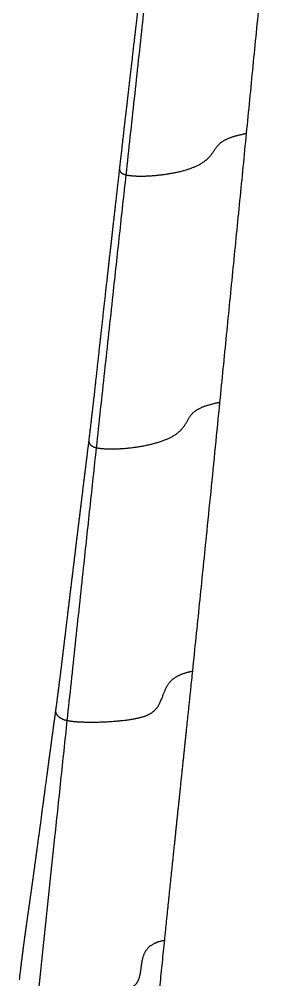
# Model space of a CAD drawing. Header units: inches. Extents: x 0.01 to 2.23, y 0 to 3.54.
# Drawn here: x 0.832 to 0.9032, y 2.736 to 3.0057 of the extents above; entities that cross this region are included whole.
import ezdxf

# ---------------------------------------------------------------- set-up
doc = ezdxf.new("R2010")
doc.units = ezdxf.units.IN
doc.header["$MEASUREMENT"] = 0

msp = doc.modelspace()

# ---------------------------------------------------------------- linework, layer by layer
at = {"color": 7, "linetype": 'Continuous', "lineweight": 25}
for points, knots in [([(0.89587, 2.97363), (0.89648, 2.97992), (0.89772, 2.99251), (0.89957, 3.01139), (0.90141, 3.03028), (0.90263, 3.04287), (0.90324, 3.04917)], [0, 0, 0, 0, 0.250003, 0.500006, 0.750006, 1, 1, 1, 1]), ([(0.86892, 3.03996), (0.86889, 3.03973), (0.86884, 3.03926), (0.86876, 3.03857), (0.86868, 3.0379), (0.86861, 3.03726), (0.86854, 3.03664), (0.86847, 3.03605), (0.8684, 3.0355), (0.86835, 3.03499), (0.86829, 3.03449), (0.86823, 3.03402), (0.86818, 3.03356), (0.86813, 3.03313), (0.86808, 3.03272), (0.86804, 3.03233), (0.868, 3.03196), (0.86796, 3.03162), (0.86792, 3.0313), (0.86789, 3.031), (0.86785, 3.03072), (0.86781, 3.03036), (0.86776, 3.0299), (0.8677, 3.02935), (0.86763, 3.0288), (0.86757, 3.02824), (0.8675, 3.02769), (0.86744, 3.02713), (0.86736, 3.02646), (0.86727, 3.02568), (0.86717, 3.02478), (0.86706, 3.02387), (0.86696, 3.02295), (0.86685, 3.022), (0.86674, 3.02104), (0.86663, 3.02006), (0.86651, 3.01902), (0.86638, 3.01791), (0.86624, 3.01673), (0.86611, 3.01555), (0.86597, 3.01435), (0.86583, 3.01315), (0.86569, 3.01193), (0.86555, 3.01066), (0.86539, 3.00934), (0.86524, 3.00796), (0.86508, 3.00656), (0.86491, 3.00514), (0.86477, 3.00387), (0.86464, 3.00275), (0.86453, 3.00179), (0.86442, 3.00084), (0.86431, 2.99989), (0.8642, 2.99897), (0.8641, 2.99806), (0.864, 2.9972), (0.86391, 2.99639), (0.86382, 2.99561), (0.86373, 2.99485), (0.86364, 2.99411), (0.86356, 2.99338), (0.86344, 2.99237), (0.86329, 2.99107), (0.86311, 2.98947), (0.86292, 2.98785), (0.86273, 2.98621), (0.86258, 2.98493), (0.86248, 2.98404), (0.86242, 2.98353), (0.86236, 2.98304), (0.86231, 2.98258), (0.86226, 2.98213), (0.86221, 2.9817), (0.86216, 2.98129), (0.86212, 2.98091), (0.86208, 2.98058), (0.86205, 2.98033), (0.86203, 2.98012), (0.862, 2.97991), (0.86197, 2.97967), (0.86195, 2.97942), (0.86191, 2.97916), (0.86188, 2.97886), (0.86184, 2.97854), (0.8618, 2.97818), (0.86176, 2.9778), (0.86171, 2.97741), (0.86166, 2.97698), (0.86161, 2.97652), (0.86155, 2.97602), (0.86149, 2.97551), (0.86143, 2.97496), (0.86136, 2.9744), (0.8613, 2.97382), (0.86123, 2.97323), (0.86116, 2.97263), (0.86109, 2.97201), (0.86101, 2.97137), (0.86094, 2.9707), (0.86086, 2.97002), (0.86078, 2.96931), (0.86069, 2.96858), (0.86061, 2.96783), (0.86052, 2.96707), (0.86043, 2.96628), (0.86034, 2.96548), (0.86025, 2.96466), (0.86018, 2.96411), (0.86015, 2.96383)], [0, 0, 0, 0, 0.009392, 0.018468, 0.027228, 0.035673, 0.043802, 0.051615, 0.058692, 0.065489, 0.072005, 0.078241, 0.084196, 0.08987, 0.095263, 0.100376, 0.105208, 0.10976, 0.113957, 0.117883, 0.121539, 0.124923, 0.132167, 0.139399, 0.14666, 0.15395, 0.161268, 0.168615, 0.175991, 0.187573, 0.199312, 0.211274, 0.223459, 0.235867, 0.248499, 0.261354, 0.274432, 0.289652, 0.305083, 0.32065, 0.336353, 0.352192, 0.368167, 0.384278, 0.402156, 0.420256, 0.438646, 0.457326, 0.476296, 0.488742, 0.501309, 0.513952, 0.526376, 0.53853, 0.550412, 0.562025, 0.572432, 0.582611, 0.592563, 0.602288, 0.611821, 0.621384, 0.642102, 0.663129, 0.68446, 0.706041, 0.72786, 0.734717, 0.741364, 0.747768, 0.753929, 0.759848, 0.765424, 0.770767, 0.775875, 0.780749, 0.78343, 0.78606, 0.788871, 0.791914, 0.795191, 0.798701, 0.802443, 0.806829, 0.811498, 0.816448, 0.82168, 0.827194, 0.83335, 0.839823, 0.846614, 0.853722, 0.861147, 0.868889, 0.87648, 0.884352, 0.892506, 0.900943, 0.909661, 0.918661, 0.927943, 0.937507, 0.947353, 0.957481, 0.967703, 0.978197, 0.988962, 1, 1, 1, 1]), ([(0.86204, 2.96198), (0.86282, 2.96913), (0.86438, 2.98343), (0.86717, 3.00895), (0.86919, 3.02733), (0.87042, 3.03856)], [0, 0, 0, 0, 0.280003, 0.560005, 1, 1, 1, 1]), ([(0.86204, 2.96198), (0.86211, 2.96197), (0.86225, 2.96194), (0.86248, 2.96189), (0.86271, 2.96186), (0.86294, 2.96182), (0.8632, 2.96179), (0.86347, 2.96176), (0.86377, 2.96173), (0.86407, 2.96171), (0.86439, 2.96169), (0.86475, 2.96167), (0.86513, 2.96165), (0.86551, 2.96164), (0.86589, 2.96164), (0.86626, 2.96164), (0.86666, 2.96164), (0.8671, 2.96165), (0.86757, 2.96166), (0.86803, 2.96168), (0.86848, 2.9617), (0.86897, 2.96173), (0.86949, 2.96177), (0.87004, 2.96182), (0.87061, 2.96187), (0.87117, 2.96192), (0.87174, 2.96199), (0.8723, 2.96206), (0.87284, 2.96213), (0.87338, 2.96221), (0.8739, 2.96229), (0.87442, 2.96237), (0.87495, 2.96247), (0.87548, 2.96257), (0.876, 2.96268), (0.87651, 2.96278), (0.87703, 2.9629), (0.87756, 2.96304), (0.87811, 2.96318), (0.87863, 2.96333), (0.87914, 2.96348), (0.87963, 2.96364), (0.88009, 2.9638), (0.88052, 2.96396), (0.88093, 2.96412), (0.88132, 2.96428), (0.8817, 2.96445), (0.88209, 2.96464), (0.8825, 2.96484), (0.88292, 2.96507), (0.88331, 2.9653), (0.88368, 2.96553), (0.88402, 2.96577), (0.88434, 2.96601), (0.88464, 2.96626), (0.88492, 2.96651), (0.88518, 2.96676), (0.88542, 2.96701), (0.88565, 2.96727), (0.88588, 2.96756), (0.88612, 2.96787), (0.88637, 2.96821), (0.88659, 2.96853), (0.88678, 2.96882), (0.88696, 2.96908), (0.88714, 2.96935), (0.88733, 2.96961), (0.88753, 2.96987), (0.88774, 2.97013), (0.88794, 2.97037), (0.88815, 2.97058), (0.88834, 2.97076), (0.88855, 2.97095), (0.88878, 2.97113), (0.88902, 2.97131), (0.88928, 2.97148), (0.88955, 2.97165), (0.88984, 2.97181), (0.89014, 2.97196), (0.89046, 2.97211), (0.8908, 2.97226), (0.89114, 2.9724), (0.8915, 2.97253), (0.89188, 2.97266), (0.89228, 2.97279), (0.89269, 2.97291), (0.89312, 2.97302), (0.89357, 2.97313), (0.89404, 2.97324), (0.89446, 2.97334), (0.89486, 2.97342), (0.89516, 2.97349), (0.89541, 2.97354), (0.89557, 2.97357), (0.89569, 2.97359), (0.89577, 2.9736), (0.89582, 2.97361), (0.89584, 2.97361), (0.89586, 2.97362), (0.89587, 2.97363), (0.89587, 2.97363), (0.89586, 2.97363)], [0, 0, 0, 0, 0.003131, 0.006261, 0.009391, 0.012521, 0.015651, 0.019564, 0.023476, 0.027389, 0.031302, 0.036519, 0.041736, 0.046954, 0.052171, 0.057389, 0.062606, 0.069618, 0.076631, 0.083643, 0.090655, 0.097668, 0.106851, 0.116033, 0.125216, 0.135234, 0.145252, 0.15527, 0.165287, 0.175305, 0.185323, 0.195341, 0.206361, 0.21738, 0.2284, 0.239419, 0.250439, 0.263529, 0.276619, 0.289709, 0.302799, 0.315889, 0.328979, 0.341321, 0.353663, 0.366005, 0.378347, 0.390689, 0.406431, 0.422173, 0.437915, 0.453658, 0.4694, 0.485142, 0.500885, 0.516593, 0.532301, 0.548009, 0.563717, 0.579425, 0.599995, 0.620565, 0.641135, 0.656878, 0.67262, 0.688363, 0.704105, 0.719848, 0.73559, 0.751333, 0.76302, 0.774708, 0.786395, 0.798083, 0.80977, 0.821458, 0.832477, 0.843497, 0.854516, 0.865536, 0.876555, 0.886991, 0.897426, 0.907861, 0.918296, 0.928731, 0.939166, 0.949602, 0.960037, 0.970472, 0.978299, 0.986125, 0.990038, 0.993951, 0.995908, 0.997864, 0.998355, 0.998844, 0.999331, 0.999819, 1, 1, 1, 1]), ([(0.8884, 2.89816), (0.88902, 2.90445), (0.89028, 2.91702), (0.89214, 2.93589), (0.89401, 2.95476), (0.89525, 2.96734), (0.89587, 2.97363)], [0, 0, 0, 0, 0.25, 0.499999, 0.749999, 1, 1, 1, 1]), ([(0.86015, 2.96383), (0.86009, 2.96332), (0.85998, 2.9623), (0.85981, 2.9608), (0.85964, 2.95931), (0.85947, 2.95785), (0.85931, 2.95641), (0.85915, 2.95499), (0.859, 2.95363), (0.85885, 2.95233), (0.85871, 2.95108), (0.85857, 2.94986), (0.85843, 2.94865), (0.8583, 2.94747), (0.85817, 2.9463), (0.85804, 2.94515), (0.85791, 2.94402), (0.85779, 2.9429), (0.85766, 2.94181), (0.85754, 2.94073), (0.85741, 2.93962), (0.85728, 2.93846), (0.85715, 2.93726), (0.85702, 2.93609), (0.85689, 2.935), (0.85678, 2.93399), (0.85667, 2.93306), (0.85657, 2.93215), (0.85647, 2.93125), (0.85637, 2.93037), (0.85628, 2.92953), (0.85619, 2.92872), (0.8561, 2.92795), (0.85601, 2.92719), (0.85593, 2.92644), (0.85582, 2.9254), (0.85567, 2.92408), (0.85549, 2.92247), (0.85531, 2.92088), (0.85513, 2.91926), (0.85495, 2.91763), (0.85476, 2.91598), (0.85458, 2.91435), (0.85441, 2.91274), (0.85423, 2.91116), (0.85407, 2.90962), (0.8539, 2.90814), (0.85375, 2.90671), (0.85359, 2.90529), (0.85343, 2.90388), (0.85326, 2.90229), (0.85306, 2.90052), (0.85286, 2.89867), (0.85271, 2.89735), (0.85262, 2.89656), (0.85258, 2.89622), (0.85254, 2.89586), (0.85249, 2.89545), (0.85244, 2.89499), (0.85238, 2.89446), (0.85231, 2.89391), (0.85225, 2.89334), (0.85218, 2.89274), (0.8521, 2.89212), (0.85203, 2.8915), (0.85195, 2.89087), (0.85188, 2.89024), (0.8518, 2.88959), (0.85172, 2.88892), (0.85163, 2.88822), (0.85158, 2.88776), (0.85155, 2.88752)], [0, 0, 0, 0, 0.020044, 0.039798, 0.059262, 0.078436, 0.09732, 0.115915, 0.134219, 0.150744, 0.167025, 0.183062, 0.198856, 0.214406, 0.229713, 0.244776, 0.259596, 0.274172, 0.288505, 0.302594, 0.31644, 0.332445, 0.348112, 0.363441, 0.378431, 0.390885, 0.403096, 0.415063, 0.426786, 0.438266, 0.449502, 0.459874, 0.470028, 0.479967, 0.4897, 0.499348, 0.520699, 0.541792, 0.562627, 0.583205, 0.605137, 0.626768, 0.648099, 0.669129, 0.689859, 0.710289, 0.729275, 0.748001, 0.766584, 0.785066, 0.803448, 0.829011, 0.854377, 0.876536, 0.880879, 0.885364, 0.890037, 0.894896, 0.901487, 0.908394, 0.915617, 0.923155, 0.93101, 0.939182, 0.947669, 0.955727, 0.96405, 0.972639, 0.981494, 0.990614, 1, 1, 1, 1]), ([(0.85372, 2.88537), (0.85449, 2.89252), (0.85604, 2.90682), (0.8582, 2.92674), (0.8602, 2.94513), (0.86143, 2.95637), (0.86204, 2.96198)], [0, 0, 0, 0, 0.28, 0.559999, 0.779999, 1, 1, 1, 1]), ([(0.86015, 2.96383), (0.86015, 2.96379), (0.86014, 2.96371), (0.86014, 2.96359), (0.86016, 2.96344), (0.86019, 2.9633), (0.86024, 2.96317), (0.86029, 2.96306), (0.86034, 2.96296), (0.86041, 2.96286), (0.86049, 2.96276), (0.86059, 2.96266), (0.86068, 2.96257), (0.86077, 2.9625), (0.86086, 2.96244), (0.86095, 2.96238), (0.86106, 2.96232), (0.86117, 2.96226), (0.86129, 2.96221), (0.86141, 2.96216), (0.86155, 2.96211), (0.86171, 2.96207), (0.86187, 2.96202), (0.86198, 2.962), (0.86204, 2.96198)], [0, 0, 0, 0, 0.056646, 0.135262, 0.213878, 0.292493, 0.371107, 0.423518, 0.475929, 0.528339, 0.580748, 0.633157, 0.685565, 0.717011, 0.748456, 0.779902, 0.811346, 0.842788, 0.868991, 0.895187, 0.921386, 0.947589, 0.973786, 1, 1, 1, 1]), ([(0.85372, 2.88537), (0.85379, 2.88536), (0.85395, 2.88532), (0.85419, 2.88528), (0.85443, 2.88524), (0.85468, 2.8852), (0.85494, 2.88517), (0.85519, 2.88514), (0.85545, 2.88512), (0.8557, 2.8851), (0.85595, 2.88508), (0.85626, 2.88507), (0.85662, 2.88505), (0.85702, 2.88504), (0.85743, 2.88503), (0.85782, 2.88503), (0.85821, 2.88503), (0.85864, 2.88503), (0.85911, 2.88504), (0.8596, 2.88506), (0.86008, 2.88509), (0.86056, 2.88511), (0.86107, 2.88515), (0.86162, 2.88519), (0.86221, 2.88524), (0.8628, 2.8853), (0.86339, 2.88537), (0.86399, 2.88544), (0.86457, 2.88552), (0.86514, 2.8856), (0.8657, 2.88569), (0.86624, 2.88578), (0.86679, 2.88588), (0.86734, 2.88598), (0.8679, 2.88609), (0.86843, 2.88621), (0.86896, 2.88633), (0.86949, 2.88646), (0.87005, 2.88661), (0.87061, 2.88677), (0.87115, 2.88693), (0.87168, 2.8871), (0.87218, 2.88728), (0.87265, 2.88745), (0.87309, 2.88763), (0.87351, 2.8878), (0.87391, 2.88798), (0.87429, 2.88816), (0.87467, 2.88836), (0.87505, 2.88856), (0.87542, 2.88877), (0.87577, 2.88899), (0.8761, 2.88921), (0.87641, 2.88944), (0.87671, 2.88967), (0.87698, 2.8899), (0.87724, 2.89014), (0.8775, 2.8904), (0.87775, 2.89068), (0.87798, 2.89095), (0.8782, 2.89123), (0.87842, 2.89154), (0.87864, 2.89188), (0.87887, 2.89225), (0.87907, 2.89259), (0.87925, 2.89291), (0.87941, 2.89319), (0.87958, 2.89348), (0.87975, 2.89376), (0.87993, 2.89405), (0.88013, 2.89433), (0.88033, 2.89458), (0.88052, 2.89481), (0.88071, 2.89501), (0.88091, 2.89522), (0.88114, 2.89541), (0.88138, 2.89561), (0.88163, 2.8958), (0.88191, 2.89598), (0.88219, 2.89615), (0.8825, 2.89632), (0.88282, 2.89649), (0.88316, 2.89665), (0.88352, 2.8968), (0.88388, 2.89694), (0.88427, 2.89708), (0.88468, 2.89722), (0.8851, 2.89735), (0.88555, 2.89748), (0.88601, 2.8976), (0.8865, 2.89772), (0.88694, 2.89783), (0.88735, 2.89793), (0.88766, 2.898), (0.88792, 2.89805), (0.88808, 2.89808), (0.88822, 2.89811), (0.88829, 2.89812), (0.88835, 2.89813), (0.88837, 2.89814), (0.88839, 2.89815), (0.8884, 2.89815), (0.8884, 2.89816), (0.8884, 2.89816)], [0, 0, 0, 0, 0.003131, 0.006261, 0.009391, 0.012522, 0.015652, 0.018782, 0.021913, 0.025043, 0.028174, 0.031305, 0.036522, 0.041739, 0.046957, 0.052175, 0.057392, 0.06261, 0.069623, 0.076635, 0.083648, 0.09066, 0.097673, 0.106856, 0.11604, 0.125223, 0.135241, 0.145259, 0.155278, 0.165296, 0.175314, 0.185332, 0.195351, 0.206371, 0.217391, 0.228411, 0.239431, 0.250451, 0.263542, 0.276632, 0.289723, 0.302813, 0.315904, 0.328994, 0.341337, 0.353679, 0.366022, 0.378364, 0.390707, 0.404482, 0.418257, 0.432032, 0.445808, 0.459583, 0.473358, 0.487133, 0.500908, 0.516617, 0.532326, 0.548035, 0.563743, 0.579452, 0.600023, 0.620594, 0.641165, 0.656909, 0.672652, 0.688395, 0.704138, 0.719881, 0.735624, 0.751367, 0.763056, 0.774744, 0.786432, 0.79812, 0.809808, 0.821496, 0.832516, 0.843536, 0.854556, 0.865576, 0.876596, 0.887031, 0.897467, 0.907903, 0.918338, 0.928774, 0.939209, 0.949645, 0.960081, 0.970517, 0.978343, 0.98617, 0.990084, 0.993997, 0.995953, 0.997909, 0.998401, 0.99889, 0.999377, 0.999865, 1, 1, 1, 1]), ([(0.88074, 2.82266), (0.88106, 2.82581), (0.88172, 2.83211), (0.88269, 2.84155), (0.88365, 2.85099), (0.88471, 2.86147), (0.88588, 2.873), (0.88714, 2.88558), (0.88798, 2.89396), (0.8884, 2.89816)], [0, 0, 0, 0, 0.124999, 0.249998, 0.374998, 0.499998, 0.666665, 0.833333, 1, 1, 1, 1]), ([(0.85155, 2.88752), (0.85152, 2.88732), (0.85147, 2.88691), (0.8514, 2.88632), (0.85133, 2.88575), (0.85126, 2.88519), (0.85119, 2.88466), (0.85113, 2.88415), (0.85107, 2.88365), (0.85101, 2.88317), (0.85095, 2.88271), (0.85089, 2.88225), (0.85084, 2.88182), (0.85079, 2.88141), (0.85074, 2.88103), (0.8507, 2.88066), (0.85066, 2.88032), (0.85062, 2.88), (0.85058, 2.8797), (0.85055, 2.87942), (0.85051, 2.87916), (0.85049, 2.87893), (0.85046, 2.87872), (0.85044, 2.87852), (0.85041, 2.87833), (0.85039, 2.87813), (0.85035, 2.87783), (0.8503, 2.87742), (0.85024, 2.87691), (0.85017, 2.87637), (0.8501, 2.87581), (0.85003, 2.87526), (0.84997, 2.87474), (0.84991, 2.87425), (0.84985, 2.87375), (0.84979, 2.87326), (0.84973, 2.87279), (0.84967, 2.87231), (0.84962, 2.87185), (0.84956, 2.87141), (0.84951, 2.87099), (0.84946, 2.87058), (0.84942, 2.87023), (0.84938, 2.86991), (0.84934, 2.86963), (0.84931, 2.86935), (0.84927, 2.86907), (0.84924, 2.86879), (0.8492, 2.86844), (0.84915, 2.86802), (0.84909, 2.86753), (0.84902, 2.86702), (0.84896, 2.86649), (0.84889, 2.86595), (0.84882, 2.86538), (0.84875, 2.86483), (0.84869, 2.8643), (0.84863, 2.8638), (0.84857, 2.8633), (0.84851, 2.86283), (0.84845, 2.86236), (0.84839, 2.86189), (0.84834, 2.86141), (0.84828, 2.86093), (0.84822, 2.86047), (0.84817, 2.86008), (0.84813, 2.85974), (0.8481, 2.85946), (0.84806, 2.85917), (0.84802, 2.85887), (0.84799, 2.85855), (0.84794, 2.8582), (0.8479, 2.85781), (0.84784, 2.85738), (0.84779, 2.85694), (0.84773, 2.85647), (0.84767, 2.85597), (0.84761, 2.85546), (0.84754, 2.85493), (0.84748, 2.8544), (0.84742, 2.85389), (0.84736, 2.8534), (0.8473, 2.85292), (0.84724, 2.85247), (0.84719, 2.85204), (0.84714, 2.85165), (0.8471, 2.85129), (0.84706, 2.85094), (0.84702, 2.8506), (0.84698, 2.85028), (0.84694, 2.84996), (0.8469, 2.84964), (0.84686, 2.84928), (0.8468, 2.84886), (0.84675, 2.84839), (0.84669, 2.8479), (0.84663, 2.84742), (0.84657, 2.84697), (0.84652, 2.84653), (0.84647, 2.84609), (0.84641, 2.84561), (0.84635, 2.84512), (0.84629, 2.84462), (0.84623, 2.84415), (0.84618, 2.8437), (0.84613, 2.84328), (0.84608, 2.8429), (0.84604, 2.84256), (0.846, 2.84225), (0.84597, 2.84195), (0.84593, 2.84164), (0.84589, 2.84133), (0.84585, 2.841), (0.84581, 2.84063), (0.84575, 2.8402), (0.8457, 2.83971), (0.84563, 2.8392), (0.84557, 2.83863), (0.84549, 2.83798), (0.8454, 2.83725), (0.84531, 2.8365), (0.84522, 2.83573), (0.84512, 2.83493), (0.84502, 2.83411), (0.84493, 2.83338), (0.84486, 2.83274), (0.84479, 2.8322), (0.84473, 2.83164), (0.84466, 2.83109), (0.84459, 2.83053), (0.84453, 2.83), (0.84447, 2.82948), (0.84441, 2.82898), (0.84435, 2.82849), (0.84429, 2.82801), (0.84423, 2.82754), (0.84418, 2.82709), (0.84413, 2.82666), (0.84408, 2.82626), (0.84403, 2.82588), (0.84399, 2.82553), (0.84395, 2.82521), (0.84391, 2.8249), (0.84387, 2.82458), (0.84383, 2.82423), (0.84378, 2.82387), (0.84374, 2.82348), (0.84369, 2.82307), (0.84363, 2.82263), (0.84358, 2.8222), (0.84353, 2.82179), (0.84348, 2.8214), (0.84343, 2.82099), (0.84338, 2.82058), (0.84332, 2.82013), (0.84326, 2.81966), (0.8432, 2.81918), (0.84314, 2.81871), (0.84308, 2.81826), (0.84304, 2.81789), (0.843, 2.8176), (0.84297, 2.81738), (0.84294, 2.81716), (0.84291, 2.81695), (0.84289, 2.81674), (0.84286, 2.81654), (0.84283, 2.81633), (0.8428, 2.8161), (0.84277, 2.81585), (0.84273, 2.81557), (0.8427, 2.81526), (0.84265, 2.81494), (0.84261, 2.81458), (0.84256, 2.81421), (0.84251, 2.81384), (0.84245, 2.81344), (0.8424, 2.81303), (0.84234, 2.8126), (0.84228, 2.81215), (0.84224, 2.81184), (0.84222, 2.81168)], [0, 0, 0, 0, 0.008089, 0.015916, 0.023479, 0.03078, 0.037817, 0.044592, 0.051104, 0.057352, 0.063617, 0.069592, 0.075279, 0.080678, 0.085788, 0.090609, 0.095142, 0.099386, 0.103342, 0.107008, 0.110387, 0.113477, 0.116126, 0.118666, 0.121271, 0.123939, 0.126671, 0.133118, 0.139894, 0.147, 0.154436, 0.162202, 0.168535, 0.175072, 0.181707, 0.188138, 0.194343, 0.200679, 0.206762, 0.212592, 0.218169, 0.223494, 0.228565, 0.232372, 0.236023, 0.239606, 0.243292, 0.247087, 0.25099, 0.257175, 0.263613, 0.270306, 0.277252, 0.284453, 0.291908, 0.299617, 0.30622, 0.312932, 0.319463, 0.32578, 0.331883, 0.337771, 0.344436, 0.350803, 0.356873, 0.362645, 0.366327, 0.36997, 0.373787, 0.377786, 0.381969, 0.386334, 0.391714, 0.397347, 0.403234, 0.409376, 0.41589, 0.422667, 0.429708, 0.436759, 0.443573, 0.450034, 0.456267, 0.462272, 0.468048, 0.473011, 0.477793, 0.482392, 0.486809, 0.491044, 0.495118, 0.499293, 0.503646, 0.509539, 0.515731, 0.52222, 0.529009, 0.534551, 0.540278, 0.54619, 0.552185, 0.559046, 0.565584, 0.571797, 0.577686, 0.58325, 0.58849, 0.592724, 0.59672, 0.600638, 0.604671, 0.60882, 0.613084, 0.617464, 0.623676, 0.630105, 0.636754, 0.64362, 0.65284, 0.662377, 0.672233, 0.682407, 0.692899, 0.703709, 0.714837, 0.72185, 0.728984, 0.736239, 0.743614, 0.75102, 0.75806, 0.764849, 0.771387, 0.777674, 0.784182, 0.790398, 0.796321, 0.801951, 0.80729, 0.812336, 0.816825, 0.821055, 0.825062, 0.829265, 0.833781, 0.838608, 0.843748, 0.849201, 0.854965, 0.861042, 0.866036, 0.871223, 0.876602, 0.882151, 0.887606, 0.894311, 0.900751, 0.906925, 0.912832, 0.918474, 0.921524, 0.92449, 0.927372, 0.930171, 0.932886, 0.935517, 0.938216, 0.941243, 0.944604, 0.948297, 0.952324, 0.956684, 0.961377, 0.966403, 0.971303, 0.976482, 0.981942, 0.987681, 0.993701, 1, 1, 1, 1]), ([(0.85155, 2.88752), (0.85154, 2.88748), (0.85153, 2.88738), (0.85153, 2.88724), (0.85155, 2.88709), (0.85158, 2.88694), (0.85163, 2.88678), (0.85169, 2.88664), (0.85175, 2.88652), (0.85182, 2.88641), (0.8519, 2.88631), (0.852, 2.8862), (0.85211, 2.88609), (0.85222, 2.886), (0.85232, 2.88592), (0.85242, 2.88586), (0.85252, 2.88579), (0.85264, 2.88573), (0.85276, 2.88567), (0.85286, 2.88562), (0.85296, 2.88558), (0.85307, 2.88554), (0.8532, 2.8855), (0.85335, 2.88546), (0.85353, 2.88541), (0.85365, 2.88539), (0.85372, 2.88537)], [0, 0, 0, 0, 0.062572, 0.134684, 0.206795, 0.278907, 0.351017, 0.423127, 0.471202, 0.519276, 0.56735, 0.615423, 0.663496, 0.711567, 0.740412, 0.769256, 0.798099, 0.826942, 0.855783, 0.87381, 0.891837, 0.909863, 0.927891, 0.951926, 0.975955, 1, 1, 1, 1]), ([(0.8455, 2.80877), (0.84627, 2.81592), (0.84779, 2.83022), (0.84992, 2.85013), (0.8519, 2.86852), (0.85311, 2.87975), (0.85372, 2.88537)], [0, 0, 0, 0, 0.279999, 0.559999, 0.78, 1, 1, 1, 1]), ([(0.8455, 2.80877), (0.84559, 2.80876), (0.84576, 2.80872), (0.84602, 2.80867), (0.84629, 2.80863), (0.84656, 2.80859), (0.84686, 2.80856), (0.84718, 2.80852), (0.84753, 2.80849), (0.84788, 2.80846), (0.84826, 2.80843), (0.84868, 2.8084), (0.84913, 2.80838), (0.84958, 2.80836), (0.85003, 2.80835), (0.85047, 2.80833), (0.85098, 2.80832), (0.85156, 2.80832), (0.8522, 2.80831), (0.85284, 2.80831), (0.85347, 2.80832), (0.85409, 2.80833), (0.85471, 2.80835), (0.85531, 2.80837), (0.85597, 2.80839), (0.85667, 2.80843), (0.85741, 2.80847), (0.85814, 2.80852), (0.85886, 2.80857), (0.85956, 2.80863), (0.86025, 2.80869), (0.86091, 2.80876), (0.86153, 2.80883), (0.86212, 2.8089), (0.8627, 2.80898), (0.86326, 2.80907), (0.86381, 2.80916), (0.86432, 2.80924), (0.86478, 2.80933), (0.8652, 2.80942), (0.86561, 2.80951), (0.86601, 2.80961), (0.86638, 2.80971), (0.86674, 2.80982), (0.86709, 2.80993), (0.86742, 2.81004), (0.86774, 2.81017), (0.86805, 2.8103), (0.86834, 2.81043), (0.86861, 2.81057), (0.86886, 2.81071), (0.8691, 2.81086), (0.86933, 2.81101), (0.86954, 2.81117), (0.86975, 2.81134), (0.86995, 2.81151), (0.87013, 2.81168), (0.87032, 2.81188), (0.87052, 2.81211), (0.87073, 2.81238), (0.87092, 2.81265), (0.87109, 2.81292), (0.87124, 2.81319), (0.87143, 2.81353), (0.87162, 2.81393), (0.87183, 2.8144), (0.87203, 2.81487), (0.87221, 2.81534), (0.87239, 2.81581), (0.87256, 2.81625), (0.87272, 2.81666), (0.87288, 2.81703), (0.87304, 2.81739), (0.87321, 2.81776), (0.87339, 2.81813), (0.87357, 2.81846), (0.87376, 2.81877), (0.87394, 2.81904), (0.87414, 2.81931), (0.87436, 2.81958), (0.87458, 2.81983), (0.87481, 2.82005), (0.87504, 2.82026), (0.87528, 2.82046), (0.87554, 2.82066), (0.8758, 2.82084), (0.87607, 2.821), (0.87633, 2.82116), (0.8766, 2.82131), (0.87689, 2.82145), (0.8772, 2.8216), (0.87752, 2.82174), (0.87785, 2.82187), (0.87818, 2.82199), (0.87851, 2.8221), (0.87886, 2.82221), (0.87922, 2.82231), (0.87961, 2.82241), (0.88002, 2.8225), (0.88034, 2.82257), (0.88056, 2.82261), (0.88064, 2.82263), (0.88069, 2.82264), (0.88072, 2.82264), (0.88073, 2.82265), (0.88074, 2.82266), (0.88074, 2.82266), (0.88074, 2.82266)], [0, 0, 0, 0, 0.003132, 0.006262, 0.009393, 0.012523, 0.015654, 0.019568, 0.023481, 0.027395, 0.031309, 0.036527, 0.041745, 0.046964, 0.052182, 0.057401, 0.062619, 0.070447, 0.078274, 0.086102, 0.09393, 0.101758, 0.109585, 0.117413, 0.125241, 0.13526, 0.14528, 0.155299, 0.165319, 0.175338, 0.185358, 0.195377, 0.204562, 0.213747, 0.222931, 0.232116, 0.2413, 0.250485, 0.258313, 0.26614, 0.273968, 0.281796, 0.289624, 0.297452, 0.305279, 0.313107, 0.321524, 0.32994, 0.338356, 0.346773, 0.355189, 0.363606, 0.372022, 0.38128, 0.390539, 0.399797, 0.409055, 0.418313, 0.43209, 0.445867, 0.459644, 0.473421, 0.487198, 0.500975, 0.524354, 0.547734, 0.571113, 0.594492, 0.617872, 0.641251, 0.65962, 0.67799, 0.696359, 0.714729, 0.733098, 0.751467, 0.765495, 0.779522, 0.79355, 0.807577, 0.821605, 0.832626, 0.843648, 0.85467, 0.865691, 0.876713, 0.885659, 0.894605, 0.903551, 0.912497, 0.921443, 0.930389, 0.939335, 0.947163, 0.95499, 0.962818, 0.970645, 0.978473, 0.9863, 0.994128, 0.996084, 0.99804, 0.998532, 0.99902, 0.999508, 0.999998, 1, 1, 1, 1]), ([(0.87286, 2.7471), (0.87292, 2.74763), (0.87302, 2.74868), (0.87318, 2.75024), (0.87334, 2.75178), (0.8735, 2.7533), (0.87365, 2.75481), (0.87381, 2.75629), (0.87396, 2.75775), (0.87411, 2.75921), (0.87426, 2.76067), (0.87441, 2.76213), (0.87456, 2.76357), (0.87471, 2.76499), (0.87485, 2.76638), (0.87499, 2.76775), (0.87513, 2.7691), (0.87527, 2.77042), (0.87541, 2.77172), (0.87554, 2.773), (0.87567, 2.77425), (0.8758, 2.77546), (0.87592, 2.77663), (0.87604, 2.77775), (0.87615, 2.77885), (0.87627, 2.77993), (0.87638, 2.78101), (0.87649, 2.78209), (0.8766, 2.78316), (0.87672, 2.78422), (0.87682, 2.78525), (0.87693, 2.78626), (0.87703, 2.78723), (0.87713, 2.78815), (0.87722, 2.78904), (0.87731, 2.78991), (0.8774, 2.79075), (0.87749, 2.79158), (0.87757, 2.79239), (0.87766, 2.79317), (0.87774, 2.79394), (0.87781, 2.79468), (0.87789, 2.7954), (0.87796, 2.79609), (0.87803, 2.79677), (0.8781, 2.79742), (0.87817, 2.79803), (0.87823, 2.79861), (0.87828, 2.79916), (0.87834, 2.7997), (0.87839, 2.80021), (0.87845, 2.80071), (0.8785, 2.80118), (0.87854, 2.80164), (0.87859, 2.80208), (0.87866, 2.80271), (0.87874, 2.80353), (0.87885, 2.80456), (0.87897, 2.80572), (0.87911, 2.80702), (0.87926, 2.80846), (0.87941, 2.80993), (0.87957, 2.81142), (0.87973, 2.81294), (0.87989, 2.81448), (0.88005, 2.81605), (0.88025, 2.81793), (0.88048, 2.82014), (0.88065, 2.82182), (0.88074, 2.82266)], [0, 0, 0, 0, 0.020996, 0.041713, 0.062153, 0.082315, 0.102199, 0.121805, 0.141133, 0.160183, 0.179843, 0.199197, 0.218246, 0.236991, 0.25543, 0.273565, 0.291394, 0.308919, 0.326139, 0.343053, 0.359663, 0.375968, 0.391062, 0.405884, 0.420436, 0.434716, 0.448726, 0.463288, 0.477545, 0.491498, 0.505145, 0.518487, 0.531525, 0.543538, 0.55528, 0.566751, 0.577951, 0.58888, 0.599537, 0.609924, 0.620039, 0.629884, 0.639457, 0.648596, 0.657473, 0.666088, 0.674442, 0.681925, 0.689186, 0.696223, 0.703037, 0.709629, 0.715885, 0.721926, 0.727752, 0.73338, 0.746792, 0.760389, 0.774172, 0.792923, 0.812006, 0.831423, 0.851172, 0.871255, 0.89167, 0.912413, 0.933347, 0.96651, 1, 1, 1, 1]), ([(0.84222, 2.81168), (0.84219, 2.81148), (0.84213, 2.81108), (0.84205, 2.8105), (0.84198, 2.80994), (0.8419, 2.8094), (0.84183, 2.80888), (0.84177, 2.80839), (0.8417, 2.80792), (0.84164, 2.80746), (0.84158, 2.80703), (0.84152, 2.80661), (0.84147, 2.80621), (0.84142, 2.80584), (0.84137, 2.8055), (0.84133, 2.80519), (0.84129, 2.80492), (0.84126, 2.80468), (0.84123, 2.80446), (0.8412, 2.80426), (0.84118, 2.80408), (0.84116, 2.8039), (0.84112, 2.80364), (0.84107, 2.80326), (0.84101, 2.80279), (0.84094, 2.80233), (0.84088, 2.80187), (0.84082, 2.8014), (0.84075, 2.80091), (0.84068, 2.80041), (0.84061, 2.79989), (0.84054, 2.79936), (0.84047, 2.79881), (0.84039, 2.79826), (0.84032, 2.79774), (0.84025, 2.79725), (0.84019, 2.79676), (0.84013, 2.79629), (0.84006, 2.79583), (0.84, 2.79535), (0.83993, 2.79487), (0.83987, 2.79437), (0.8398, 2.79388), (0.83973, 2.79332), (0.83964, 2.79267), (0.83954, 2.79194), (0.83944, 2.79117), (0.83933, 2.79039), (0.83921, 2.78951), (0.83909, 2.78855), (0.83895, 2.78752), (0.83881, 2.78652), (0.83868, 2.78552), (0.83855, 2.78456), (0.83843, 2.78361), (0.8383, 2.7827), (0.83818, 2.7818), (0.83808, 2.78099), (0.83798, 2.78025), (0.83789, 2.77957), (0.83779, 2.77889), (0.8377, 2.7782), (0.83761, 2.77749), (0.83751, 2.77678), (0.83741, 2.77605), (0.83731, 2.77531), (0.83723, 2.77466), (0.83715, 2.77412), (0.8371, 2.7737), (0.83704, 2.7733), (0.83699, 2.77292), (0.83694, 2.77256), (0.8369, 2.77222), (0.83686, 2.77193), (0.83682, 2.77169), (0.8368, 2.77149), (0.83677, 2.77129), (0.83674, 2.77107), (0.83671, 2.77085), (0.83668, 2.77061), (0.83664, 2.77035), (0.8366, 2.77007), (0.83656, 2.76976), (0.83651, 2.76942), (0.83647, 2.76907), (0.83642, 2.76869), (0.83636, 2.7683), (0.83631, 2.76791), (0.83625, 2.76746), (0.83618, 2.76698), (0.83611, 2.76646), (0.83604, 2.76596), (0.83598, 2.76551), (0.83592, 2.76509), (0.83587, 2.7647), (0.83582, 2.76433), (0.83577, 2.76398), (0.83572, 2.76362), (0.83566, 2.76325), (0.83561, 2.76283), (0.83554, 2.76238), (0.83548, 2.76191), (0.83542, 2.76148), (0.83536, 2.76109), (0.83532, 2.76075), (0.83527, 2.7604), (0.83522, 2.76004), (0.83516, 2.75968), (0.83511, 2.75931), (0.83506, 2.75893), (0.83501, 2.75856), (0.83496, 2.75821), (0.83491, 2.75791), (0.83488, 2.75767), (0.83485, 2.75748), (0.83483, 2.75729), (0.8348, 2.75712), (0.83478, 2.75696), (0.83475, 2.75679), (0.83473, 2.75661), (0.8347, 2.75642), (0.83467, 2.75621), (0.83464, 2.75598), (0.8346, 2.75573), (0.83456, 2.75545), (0.83452, 2.75514), (0.83447, 2.75481), (0.83442, 2.75446), (0.83437, 2.7541), (0.83432, 2.75374), (0.83427, 2.75339), (0.83422, 2.75304), (0.83417, 2.75269), (0.83412, 2.75235), (0.83408, 2.75203), (0.83404, 2.75173), (0.834, 2.75144), (0.83396, 2.75118), (0.83392, 2.75093), (0.83389, 2.75069), (0.83386, 2.75046), (0.83382, 2.75023), (0.83379, 2.75001), (0.83375, 2.74971), (0.8337, 2.74936), (0.83366, 2.74903), (0.83363, 2.74881), (0.83361, 2.74867), (0.83359, 2.74853), (0.83357, 2.74837), (0.83354, 2.74819), (0.83351, 2.74798), (0.83348, 2.74775), (0.83345, 2.74749), (0.83341, 2.74722), (0.83337, 2.74692), (0.83332, 2.74661), (0.83328, 2.74627), (0.83323, 2.74592), (0.83318, 2.74556), (0.83313, 2.74519), (0.83308, 2.7448), (0.83303, 2.74438), (0.83297, 2.74396), (0.83291, 2.74348), (0.83284, 2.74296), (0.83277, 2.74238), (0.83269, 2.74178), (0.83261, 2.74118), (0.83254, 2.74058), (0.83246, 2.73997), (0.83239, 2.73935), (0.83231, 2.73871), (0.83223, 2.73805), (0.83215, 2.73737), (0.83207, 2.73667), (0.83202, 2.73619), (0.83199, 2.73595)], [0, 0, 0, 0, 0.008029, 0.015759, 0.023188, 0.030318, 0.037148, 0.043679, 0.049909, 0.05584, 0.061732, 0.067295, 0.072528, 0.077433, 0.082009, 0.086256, 0.089634, 0.09277, 0.095665, 0.098318, 0.10073, 0.102952, 0.105177, 0.111406, 0.117793, 0.123737, 0.129813, 0.136021, 0.142446, 0.149131, 0.155951, 0.163022, 0.170345, 0.177919, 0.18454, 0.191124, 0.197542, 0.203796, 0.209884, 0.215808, 0.222576, 0.229115, 0.23546, 0.241894, 0.251348, 0.261112, 0.271186, 0.28157, 0.292264, 0.305998, 0.319518, 0.332822, 0.34591, 0.358782, 0.371179, 0.38328, 0.395081, 0.406584, 0.415572, 0.424394, 0.433345, 0.442506, 0.451876, 0.461283, 0.470893, 0.480704, 0.490719, 0.496535, 0.502085, 0.507369, 0.512386, 0.517137, 0.521622, 0.52584, 0.528585, 0.531205, 0.533847, 0.536667, 0.539664, 0.542838, 0.546188, 0.549717, 0.553966, 0.558446, 0.563157, 0.5681, 0.573275, 0.578629, 0.583899, 0.590951, 0.597775, 0.604372, 0.610743, 0.615971, 0.621035, 0.625936, 0.630674, 0.635268, 0.639963, 0.645713, 0.651698, 0.657919, 0.664375, 0.66881, 0.673349, 0.677993, 0.682742, 0.687594, 0.692347, 0.697638, 0.702592, 0.70721, 0.71149, 0.714236, 0.716823, 0.719251, 0.72152, 0.723636, 0.72586, 0.728184, 0.730727, 0.733489, 0.736471, 0.739673, 0.743506, 0.747612, 0.751991, 0.756645, 0.761544, 0.766346, 0.770947, 0.775347, 0.780129, 0.784649, 0.788906, 0.7929, 0.796632, 0.800102, 0.803309, 0.806533, 0.809589, 0.812592, 0.815543, 0.818443, 0.824154, 0.829653, 0.831338, 0.833031, 0.834909, 0.836998, 0.839299, 0.842116, 0.845198, 0.848543, 0.852152, 0.856024, 0.860161, 0.864561, 0.869224, 0.8739, 0.878815, 0.883967, 0.889358, 0.894986, 0.900853, 0.908073, 0.915624, 0.923506, 0.931718, 0.93933, 0.947206, 0.955345, 0.963749, 0.972416, 0.981347, 0.990541, 1, 1, 1, 1]), ([(0.84222, 2.81168), (0.84221, 2.81166), (0.8422, 2.81158), (0.8422, 2.81144), (0.84221, 2.81126), (0.84224, 2.81108), (0.84229, 2.81089), (0.84236, 2.81072), (0.84245, 2.81056), (0.84254, 2.81041), (0.84265, 2.81026), (0.84278, 2.81012), (0.8429, 2.80999), (0.84303, 2.80988), (0.84317, 2.80976), (0.84333, 2.80965), (0.84351, 2.80953), (0.84367, 2.80943), (0.84383, 2.80934), (0.84397, 2.80928), (0.84411, 2.80921), (0.84427, 2.80914), (0.84443, 2.80908), (0.84459, 2.80902), (0.84475, 2.80896), (0.84493, 2.80891), (0.84511, 2.80886), (0.8453, 2.80882), (0.84544, 2.80879), (0.8455, 2.80877)], [0, 0, 0, 0, 0.019135, 0.086152, 0.150123, 0.214093, 0.278063, 0.342033, 0.392296, 0.442558, 0.49282, 0.543081, 0.581159, 0.619237, 0.657314, 0.695391, 0.733467, 0.771542, 0.794389, 0.817235, 0.840081, 0.862927, 0.885772, 0.904809, 0.923846, 0.942883, 0.961922, 0.980955, 1, 1, 1, 1]), ([(0.83743, 2.73221), (0.83793, 2.73697), (0.83893, 2.7465), (0.84043, 2.76079), (0.84202, 2.77593), (0.84371, 2.79192), (0.84491, 2.80316), (0.8455, 2.80877)], [0, 0, 0, 0, 0.186672, 0.37334, 0.560006, 0.780003, 1, 1, 1, 1]), ([(0.83743, 2.73221), (0.83754, 2.73219), (0.83777, 2.73214), (0.83813, 2.73208), (0.83849, 2.73202), (0.83885, 2.73196), (0.83922, 2.73191), (0.83959, 2.73187), (0.83996, 2.73182), (0.84038, 2.73178), (0.84083, 2.73174), (0.84133, 2.73169), (0.84183, 2.73166), (0.84232, 2.73163), (0.84281, 2.7316), (0.84335, 2.73157), (0.84394, 2.73155), (0.84459, 2.73153), (0.84523, 2.73151), (0.84586, 2.7315), (0.84649, 2.73149), (0.8471, 2.73148), (0.84771, 2.73148), (0.84831, 2.73149), (0.84893, 2.7315), (0.84957, 2.73151), (0.85023, 2.73153), (0.85089, 2.73155), (0.85153, 2.73158), (0.85216, 2.73161), (0.85278, 2.73164), (0.85338, 2.73168), (0.85398, 2.73173), (0.8546, 2.73178), (0.85525, 2.73184), (0.85592, 2.7319), (0.85657, 2.73198), (0.85721, 2.73206), (0.85783, 2.73214), (0.85839, 2.73223), (0.85888, 2.73231), (0.85932, 2.73238), (0.85974, 2.73247), (0.86015, 2.73255), (0.86054, 2.73264), (0.86091, 2.73273), (0.86127, 2.73283), (0.86161, 2.73293), (0.86193, 2.73303), (0.86224, 2.73314), (0.86253, 2.73326), (0.86281, 2.73337), (0.86307, 2.73349), (0.86331, 2.73362), (0.86354, 2.73374), (0.86374, 2.73387), (0.86394, 2.734), (0.86413, 2.73414), (0.86433, 2.7343), (0.86452, 2.73448), (0.8647, 2.73466), (0.86485, 2.73483), (0.865, 2.73502), (0.86512, 2.7352), (0.86524, 2.73539), (0.86537, 2.73561), (0.86549, 2.73587), (0.86562, 2.73617), (0.86573, 2.73647), (0.86583, 2.7368), (0.86592, 2.73716), (0.866, 2.73754), (0.86607, 2.73793), (0.86613, 2.73833), (0.86619, 2.73872), (0.86624, 2.73911), (0.86629, 2.7395), (0.86634, 2.73993), (0.86641, 2.74039), (0.86649, 2.74088), (0.86658, 2.74137), (0.86669, 2.74186), (0.8668, 2.74228), (0.86691, 2.74265), (0.86702, 2.74296), (0.86714, 2.74326), (0.86728, 2.74356), (0.86742, 2.74384), (0.86757, 2.7441), (0.86773, 2.74433), (0.8679, 2.74456), (0.8681, 2.74479), (0.8683, 2.74499), (0.8685, 2.74519), (0.86871, 2.74536), (0.86894, 2.74554), (0.86918, 2.74571), (0.86945, 2.74587), (0.86973, 2.74604), (0.87, 2.74618), (0.87026, 2.7463), (0.87049, 2.74641), (0.87075, 2.74652), (0.87102, 2.74661), (0.8713, 2.7467), (0.87157, 2.74678), (0.87184, 2.74686), (0.8721, 2.74692), (0.87235, 2.74697), (0.87252, 2.74701), (0.87265, 2.74704), (0.87273, 2.74705), (0.87279, 2.74707), (0.87283, 2.74708), (0.87285, 2.74708), (0.87286, 2.74709), (0.87286, 2.7471), (0.87286, 2.7471)], [0, 0, 0, 0, 0.003915, 0.00783, 0.011745, 0.01566, 0.019575, 0.02349, 0.027404, 0.031319, 0.036539, 0.041759, 0.046979, 0.052199, 0.057419, 0.062639, 0.069655, 0.076671, 0.083687, 0.090702, 0.097718, 0.104609, 0.111499, 0.11839, 0.12528, 0.133138, 0.140996, 0.148854, 0.156711, 0.164569, 0.172287, 0.180004, 0.187721, 0.195439, 0.204626, 0.213814, 0.223001, 0.232188, 0.241376, 0.250563, 0.257579, 0.264595, 0.271611, 0.278626, 0.285642, 0.292533, 0.299424, 0.306314, 0.313205, 0.320221, 0.327236, 0.334252, 0.341268, 0.348284, 0.355175, 0.362065, 0.368956, 0.375847, 0.384616, 0.393386, 0.402156, 0.410926, 0.419696, 0.428466, 0.437236, 0.446005, 0.459787, 0.473568, 0.487349, 0.50113, 0.51867, 0.53621, 0.55375, 0.57129, 0.588829, 0.606369, 0.623909, 0.641449, 0.663499, 0.685549, 0.707599, 0.729649, 0.751699, 0.765731, 0.779763, 0.793795, 0.807826, 0.821858, 0.832883, 0.843908, 0.854933, 0.865958, 0.876983, 0.885932, 0.89488, 0.903829, 0.912778, 0.921727, 0.930675, 0.939624, 0.945888, 0.952152, 0.958416, 0.96468, 0.970944, 0.976164, 0.981384, 0.986604, 0.990519, 0.994434, 0.995739, 0.997045, 0.998349, 0.998839, 0.999327, 0.999816, 1, 1, 1, 1]), ([(0.86465, 2.67156), (0.86483, 2.67297), (0.86518, 2.6758), (0.8657, 2.68005), (0.8662, 2.68429), (0.86669, 2.68853), (0.86722, 2.6932), (0.86779, 2.6983), (0.8684, 2.70384), (0.86901, 2.70963), (0.86965, 2.71567), (0.8703, 2.72195), (0.87094, 2.72824), (0.87158, 2.73452), (0.87222, 2.74081), (0.87265, 2.745), (0.87286, 2.7471)], [0, 0, 0, 0, 0.056016, 0.112025, 0.168029, 0.22403, 0.280028, 0.353358, 0.426686, 0.500015, 0.583344, 0.666674, 0.750006, 0.833338, 0.916669, 1, 1, 1, 1])]:
    msp.add_open_spline(points, degree=3, knots=knots, dxfattribs=at)

doc.saveas('drawing.dxf')
